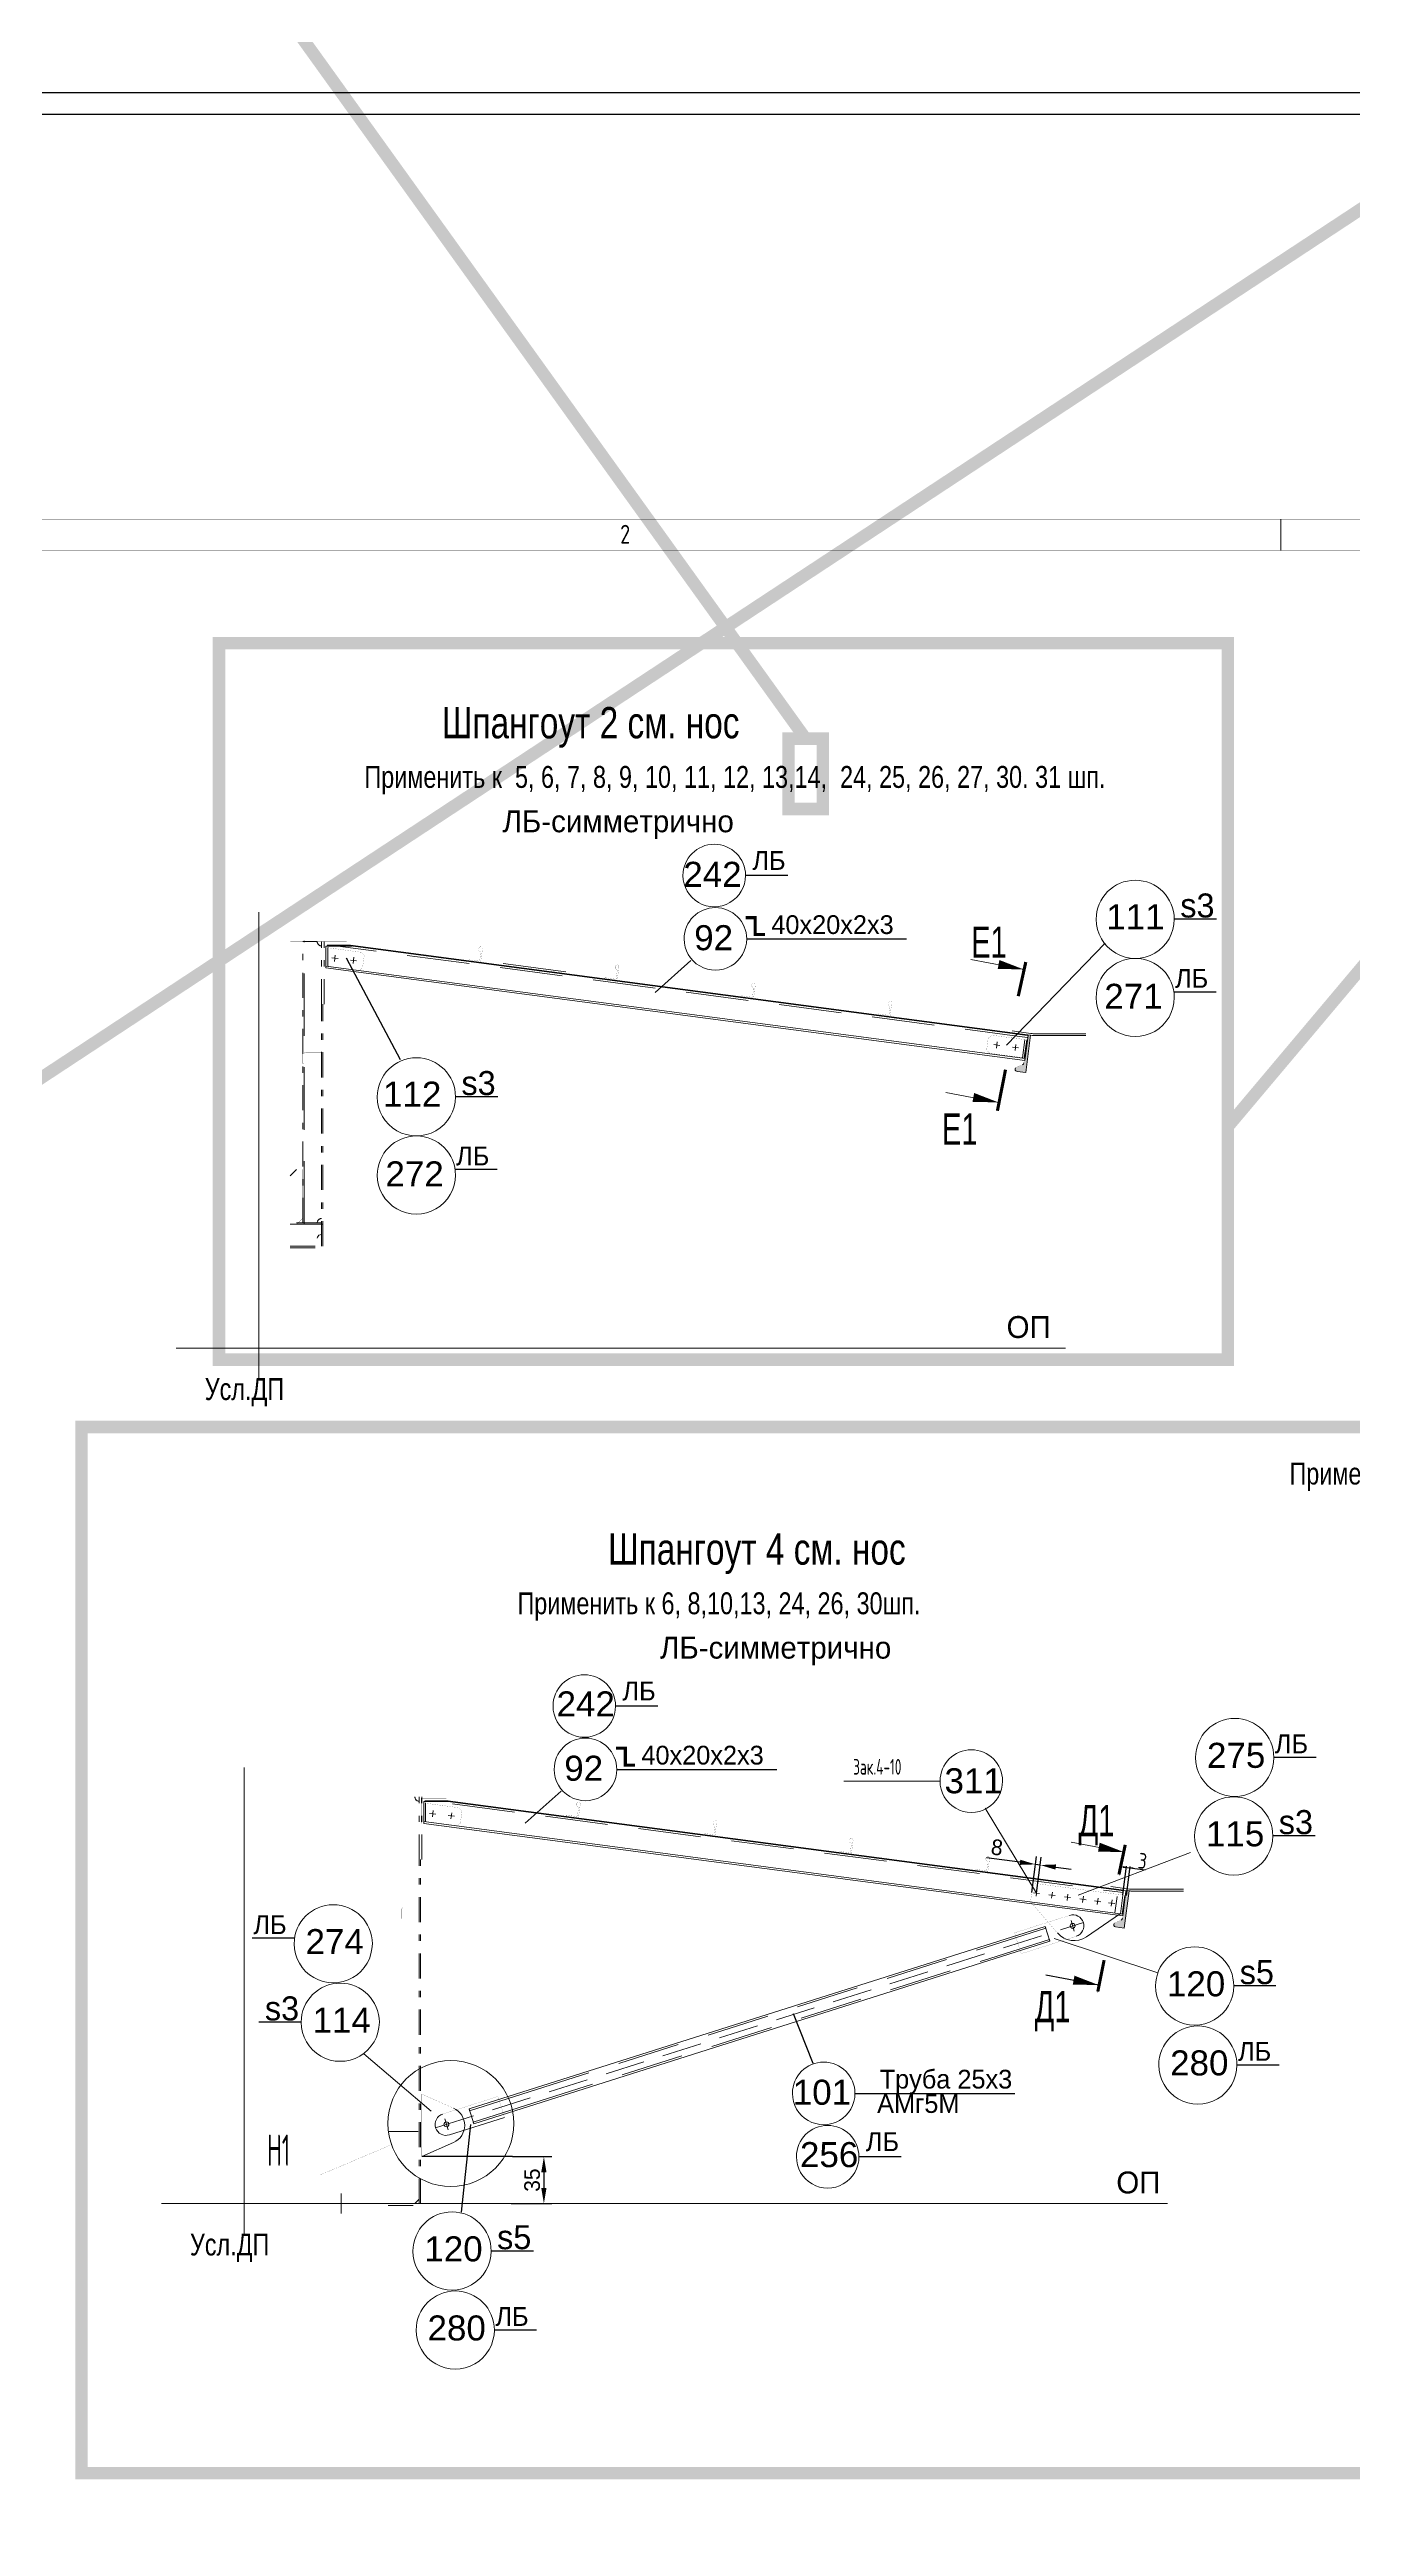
# Model space of a CAD drawing. Header units: millimetres. Extents: x 42007 to 66896, y -556 to 10827.
# Drawn here: x 60386 to 62469, y 3004 to 6963 of the extents above; entities that cross this region are included whole.
import ezdxf
from ezdxf.enums import TextEntityAlignment as Align

# ---------------------------------------------------------------- set-up
doc = ezdxf.new("R2010")
doc.units = ezdxf.units.MM
for name, pattern in [('K5LT32769', [0]), ('K5LT32775', [0]), ('K5LT32781', [90, 40, -20, 10, -20]), ('K5LT32782', [150, 100, -50]), ('K5LT32783', [75, 50, -25]), ('K5LT32784', [95.25, 63.5, -31.75]), ('K5LT32786', [25.318241, 20.818241, -1.5, 1.5, -1.5]), ('K5LT32790', [520, 450, -30, 10, -30]), ('K5LT32791', [0]), ('K5LT_BASIC', [0]), ('K5LT_THIN', [0])]:
    doc.linetypes.add(name, pattern=pattern)
doc.layers.get('Defpoints').update_dxf_attribs({"color": 250})
doc.layers.add('pen_7', color=1, linetype='Continuous')
doc.styles.add('KDIMTEXTSTYLE', font='GOST_AU.SHX', dxfattribs={"width": 0.96, "oblique": 15, "height": 5})
doc.styles.add('KTEXTSTYLE', font='GOST_AU.SHX', dxfattribs={"width": 0.96, "height": 5})
doc.styles.add('style5', font='arial.ttf', dxfattribs={"height": 3})
doc.dimstyles.new('ISO-10', dxfattribs={"dimscale": 10, "dimtxt": 2.5, "dimasz": 2.5, "dimexe": 1.25, "dimexo": 0, "dimtad": 1, "dimdec": 0, "dimtxsty": 'Standard', "dimcen": 2.5, "dimclrd": 7, "dimclre": 7, "dimclrt": 6, "dimadec": 0, "dimazin": 0, "dimtfac": 1, "dimtdec": 0, "dimtmove": 0, "dimatfit": 3, "dimfxl": 0, "dimarcsym": 0})
doc.dimstyles.new('KDIMSTYLE (1.00)', dxfattribs={"dimtxt": 5, "dimasz": 1, "dimexe": 2, "dimexo": 0, "dimgap": 1, "dimtad": 1, "dimtxsty": 'KDIMTEXTSTYLE', "dimsah": 1, "dimcen": 0, "dimdle": 1, "dimadec": 0, "dimazin": 0, "dimtfac": 0.667, "dimtmove": 0, "dimatfit": 3, "dimfxl": 0, "dimtvp": 1, "dimtolj": 1, "dimtzin": 0, "dimarcsym": 0})

# ---------------------------------------------------------------- blocks, each defined once
blk = doc.blocks.new('KDIMARROW_02')
blk.add_hatch(color=0).paths.add_polyline_path([(4.5, 0), (5, 0.7), (0, 0), (5, -0.7)])
at = {"color": 0, "linetype": 'K5LT_THIN', "lineweight": 18}
for p, q in [((0, 0), (-1, 0)), ((5, 0.7), (0, 0)), ((0, 0), (5, -0.7)), ((0, 0), (7, 0)), ((4.5, 0), (5, 0.7)), ((5, -0.7), (4.5, 0))]:
    blk.add_line(p, q, dxfattribs=at)
blk = doc.blocks.new('*D444')
at = {"color": 0, "lineweight": -2, "transparency": 16777216}
for p, q in [((62102.5, 4013.6), (62108.4, 4059.6)), ((62108.1, 4012.9), (62114, 4058.9)), ((62109.1, 4057.5), (62112.7, 4057)), ((62113.7, 4056.9), (62138.3, 4053.7))]:
    blk.add_line(p, q, dxfattribs=at)
at = {"layer": 'Defpoints', "color": 0, "transparency": 16777216}
for p in [(62113.7, 4056.9), (62102.5, 4013.6), (62108.1, 4012.9)]:
    blk.add_point(p, dxfattribs=at)
at = {"color": 0, "lineweight": -2, "transparency": 16777216}
for p, rotation in [((62108.1, 4057.6), 172.6922035990746), ((62113.7, 4056.9), 352.6922035990746)]:
    blk.add_blockref('KDIMARROW_02', p, dxfattribs=dict(at, rotation=rotation))
at = {"color": 7, "transparency": 16777216, "insert": (62133.9, 4067.9), "char_height": 5, "attachment_point": 5, "rotation": 352.6922, "style": 'KDIMTEXTSTYLE'}
blk.add_mtext('\\A1;\\H25.0;\\W0.965;\\Q0;\\Q0;3\\H25.0;\\W0.965;\\Q0;', dxfattribs=at)
blk = doc.blocks.new('*D425')
at = {"color": 7, "lineweight": -2, "transparency": 16777216}
for p, q in [((61126.6, 3595.2), (61189.2, 3595.2)), ((61176.7, 3570.2), (61176.7, 3545.2)), ((61124.6, 3520.2), (61189.2, 3520.2))]:
    blk.add_line(p, q, dxfattribs=at)
at = {"color": 7, "transparency": 16777216}
for points in [[(61172.5, 3570.2), (61180.9, 3570.2), (61176.7, 3595.2)], [(61172.5, 3545.2), (61180.9, 3545.2), (61176.7, 3520.2)]]:
    blk.add_solid(points, dxfattribs=at)
at = {"layer": 'Defpoints', "color": 0, "transparency": 16777216}
for p in [(61126.6, 3595.2), (61124.6, 3520.2), (61176.7, 3520.2)]:
    blk.add_point(p, dxfattribs=at)
at = {"color": 6, "transparency": 16777216, "insert": (61158, 3557.7), "char_height": 25, "attachment_point": 5, "rotation": 90}
blk.add_mtext('35', dxfattribs=at)
blk = doc.blocks.new('*D453')
at = {"color": 7, "lineweight": -2, "transparency": 16777216}
for p, q in [((61937.9, 4065.7), (61884.2, 4072.8)), ((61956.7, 4017.4), (61964.3, 4074.8)), ((61970.3, 4061.4), (61962.7, 4062.4)), ((61964.3, 4016.4), (61971.9, 4073.8)), ((61995.1, 4058.1), (62019.9, 4054.9))]:
    blk.add_line(p, q, dxfattribs=at)
at = {"color": 7, "transparency": 16777216}
for points in [[(61938.4, 4069.8), (61937.3, 4061.6), (61962.7, 4062.4)], [(61995.6, 4062.3), (61994.5, 4054), (61970.3, 4061.4)]]:
    blk.add_solid(points, dxfattribs=at)
at = {"layer": 'Defpoints', "color": 0, "transparency": 16777216}
for p in [(61962.7, 4062.4), (61956.7, 4017.4), (61964.3, 4016.4)]:
    blk.add_point(p, dxfattribs=at)
at = {"color": 6, "transparency": 16777216, "insert": (61901.1, 4089.5), "char_height": 25, "attachment_point": 5, "rotation": 352.4645}
blk.add_mtext('8', dxfattribs=at)

msp = doc.modelspace()

# ---------------------------------------------------------------- hatches: boundary and pattern name
for points in [[(61904.984, 5508.005), (61902.32, 5493.805), (61943.622, 5493.026)], [(61954.904, 5387.67), (61949.942, 5388.326), (61944.009, 5343.475), (61943.314, 5341.802), (61941.874, 5340.7), (61932.26, 5336.731), (61930.821, 5335.629), (61930.126, 5333.955), (61930.362, 5332.159), (61931.465, 5330.721), (61933.141, 5330.026), (61947.036, 5328.188)], [(61864.644, 5295.457), (61861.98, 5281.257), (61903.282, 5280.478)], [(62065.336, 4097.028), (62062.672, 4082.827), (62103.974, 4082.048)], [(62112.572, 4020.143), (62107.616, 4020.798), (62101.683, 3975.947), (62100.988, 3974.274), (62099.55, 3973.172), (62089.946, 3969.201), (62088.508, 3968.099), (62087.814, 3966.426), (62088.049, 3964.629), (62089.152, 3963.191), (62090.825, 3962.497), (62104.704, 3960.661)], [(62024.996, 3884.479), (62022.333, 3870.279), (62063.635, 3869.5)]]:
    msp.add_hatch(color=7).paths.add_polyline_path(points)

# ---------------------------------------------------------------- linework, layer by layer
at = {"color": 7, "linetype": 'K5LT32769', "lineweight": 18}
for p, q in [((62355.031, 6212.675), (62355.031, 6162.675)), ((60721.225, 4838.193), (60721.225, 5584.532)), ((60828.252, 5530.15), (60828.252, 5495.349)), ((60870.389, 5530.124), (60828.252, 5530.15)), ((60830.225, 5531.537), (60867.078, 5531.537)), ((60830.225, 5530.537), (60867.078, 5530.537)), ((60837.611, 5511.362), (60847.549, 5510.251)), ((60843.136, 5515.776), (60842.025, 5505.838)), ((60867.425, 5508.024), (60877.363, 5506.913)), ((60867.459, 5530.512), (61949.891, 5387.325)), ((60867.59, 5531.503), (61950.022, 5388.316)), ((60872.949, 5512.438), (60871.838, 5502.499)), ((61411.865, 5507.23), (61354.515, 5455.996)), ((61944.079, 5492.849), (61859.458, 5508.722)), ((61946.247, 5350.484), (60828.225, 5498.379)), ((61945.854, 5347.51), (60828.252, 5495.349)), ((61111.225, 5499.274), (61211.225, 5486.046)), ((61111.619, 5502.248), (61211.619, 5489.02)), ((61925.127, 5391.609), (61954.905, 5387.67)), ((61925.521, 5394.583), (61955.299, 5390.644)), ((61951.099, 5387.165), (61945.854, 5347.51)), ((61947.036, 5328.188), (61954.904, 5387.67)), ((61959.729, 5390.137), (62043.225, 5390.137)), ((61959.729, 5387.137), (62043.225, 5387.137)), ((61896.028, 5372.849), (61905.935, 5371.49)), ((61901.661, 5377.123), (61900.301, 5367.216)), ((61925.748, 5368.763), (61935.655, 5367.403)), ((61931.381, 5373.037), (61930.022, 5363.13)), ((61930.821, 5335.629), (61930.126, 5333.955)), ((61930.126, 5333.955), (61930.362, 5332.159)), ((61930.362, 5332.159), (61931.465, 5330.721)), ((61931.465, 5330.721), (61933.141, 5330.026)), ((61933.141, 5330.026), (61947.036, 5328.188)), ((61943.314, 5341.802), (61941.874, 5340.7)), ((61944.009, 5343.475), (61943.314, 5341.802)), ((61903.74, 5280.301), (61819.118, 5296.174)), ((60588.924, 4887.637), (62010.834, 4887.637)), ((60697.572, 3470.748), (60697.572, 4217.087)), ((61026.737, 4162.679), (60984.6, 4162.705)), ((60984.6, 4162.705), (60984.6, 4127.904)), ((60986.572, 4164.092), (61023.425, 4164.092)), ((60986.572, 4163.092), (61023.425, 4163.092)), ((61023.441, 4163.115), (61031.111, 4162.1)), ((61023.572, 4164.106), (61031.242, 4163.092)), ((61031.111, 4162.1), (62103.941, 4020.183)), ((61031.242, 4163.092), (62104.072, 4021.175)), ((61204.133, 4179.64), (61146.783, 4128.405)), ((61810.107, 4195.501), (61656.025, 4195.501)), ((62102.525, 3983.048), (60984.6, 4130.931)), ((62102.131, 3980.074), (60984.6, 4127.904)), ((60993.959, 4143.917), (61003.897, 4142.806)), ((60999.483, 4148.331), (60998.372, 4138.393)), ((61023.772, 4140.579), (61033.71, 4139.468)), ((61029.297, 4144.993), (61028.186, 4135.055)), ((61882.115, 4152.095), (61964.346, 4016.428)), ((62104.431, 4081.871), (62019.81, 4097.744)), ((62210.489, 4081.414), (62030.753, 4013.351)), ((61959.389, 4017.083), (61969.303, 4015.772)), ((61965.001, 4021.384), (61963.69, 4011.471)), ((61984.173, 4013.805), (61994.087, 4012.493)), ((61989.786, 4018.106), (61988.474, 4008.192)), ((62008.957, 4010.526), (62018.871, 4009.215)), ((62014.57, 4014.827), (62013.258, 4004.914)), ((62033.741, 4007.248), (62043.655, 4005.936)), ((62039.354, 4011.549), (62038.042, 4001.635)), ((62057.131, 4003.969), (62067.045, 4002.658)), ((62062.744, 4008.27), (62061.432, 3998.357)), ((62079.436, 4001.203), (62089.35, 3999.892)), ((62082.572, 4024.019), (62112.572, 4020.05)), ((62082.966, 4026.993), (62112.966, 4023.024)), ((62085.049, 4005.504), (62083.737, 3995.591)), ((62107.377, 4019.729), (62102.131, 3980.074)), ((62104.704, 3960.661), (62112.572, 4020.143)), ((62116.077, 4022.692), (62199.572, 4022.692)), ((62116.077, 4019.692), (62199.572, 4019.692)), ((61057.08, 3671.453), (61978.282, 3963.273)), ((61883.857, 3930.214), (61979.188, 3960.414)), ((61978.282, 3963.273), (61985.833, 3939.441)), ((61978.282, 3963.273), (61979.188, 3960.414)), ((61978.282, 3963.273), (61985.833, 3939.441)), ((62024.719, 3955.496), (62019.461, 3972.711)), ((62098.5, 3983.89), (62044.041, 3946.635)), ((62088.508, 3968.099), (62087.814, 3966.426)), ((62087.814, 3966.426), (62088.049, 3964.629)), ((62088.049, 3964.629), (62089.152, 3963.191)), ((62089.152, 3963.191), (62090.825, 3962.497)), ((62090.825, 3962.497), (62104.704, 3960.661)), ((62100.988, 3974.274), (62099.55, 3973.172)), ((62101.683, 3975.947), (62100.988, 3974.274)), ((61985.833, 3939.441), (61064.629, 3647.62)), ((61985.833, 3939.441), (61064.629, 3647.62)), ((61064.63, 3647.62), (61985.831, 3939.441)), ((61889.594, 3912.101), (61984.925, 3942.301)), ((61985.831, 3939.441), (61984.925, 3942.301)), ((61992.406, 3944.173), (62158.12, 3889.279)), ((60889.023, 3759.598), (60996.412, 3667.929)), ((61057.986, 3668.593), (61153.317, 3698.792)), ((61023.615, 3638.297), (61018.357, 3655.511)), ((61025.621, 3630.022), (61113.803, 3657.951)), ((61057.08, 3671.453), (61064.629, 3647.62)), ((61057.08, 3671.453), (61057.986, 3668.593)), ((61057.08, 3671.453), (61064.629, 3647.62)), ((61063.724, 3650.48), (61159.054, 3680.679)), ((61064.63, 3647.62), (61063.724, 3650.48)), ((60981.572, 3595.192), (61032.318, 3617.785)), ((60852.572, 3504.192), (60852.572, 3536.192)), ((60565.271, 3520.192), (62173.793, 3520.192))]:
    msp.add_line(p, q, dxfattribs=at)
at = {"color": 0}
for p, q in [((61566.55, 5643.085), (61499.06, 5643.085)), ((62252.141, 5573.09), (62184.651, 5573.09)), ((60947.465, 5348.493), (60861.125, 5510.844)), ((61500.941, 5541.8), (61756.636, 5541.922)), ((62074.219, 5535.216), (61916.432, 5372.03)), ((62251.523, 5456.853), (62184.034, 5456.853)), ((61102.836, 5289.279), (61035.347, 5289.279)), ((61102.219, 5173.043), (61034.729, 5173.043)), ((61358.818, 4315.495), (61291.328, 4315.495)), ((61293.209, 4214.209), (61548.904, 4214.331)), ((62411.206, 4233.299), (62343.716, 4233.299)), ((62409.592, 4107.886), (62342.103, 4107.886)), ((60778.055, 3944.255), (60710.565, 3944.255)), ((62347.175, 3868.065), (62279.685, 3868.065)), ((60788.624, 3810.078), (60721.134, 3810.078)), ((61607.227, 3744.222), (61575.571, 3823.312)), ((62352.288, 3741.634), (62284.799, 3741.634)), ((61674.11, 3696.283), (61929.805, 3696.405)), ((61044.99, 3506.329), (61059.74, 3646.358)), ((61126.57, 3595.192), (60981.572, 3595.192)), ((61747.935, 3595.021), (61680.445, 3595.021)), ((61159.878, 3444.394), (61092.388, 3444.394)), ((61164.991, 3317.962), (61097.502, 3317.962))]:
    msp.add_line(p, q, dxfattribs=at)
at = {"color": 7, "linetype": 'K5LT32781', "lineweight": 18}
for p, q in [((60814.225, 5537.637), (60791.225, 5537.637)), ((60791.225, 5087.796), (60791.225, 5537.637)), ((60821.225, 5437.637), (60821.225, 5537.637)), ((60825.225, 5437.637), (60825.225, 5537.637)), ((60821.225, 5050.465), (60821.225, 5437.637)), ((60823.225, 5050.465), (60823.225, 5437.637)), ((60781.225, 5173.295), (60771.225, 5162.791)), ((60821.225, 5087.795), (60771.225, 5087.795)), ((60814.225, 5087.796), (60791.225, 5087.796)), ((60815.562, 5066.825), (60817.111, 5068.08)), ((60817.111, 5068.08), (60819.062, 5068.885)), ((60819.062, 5068.885), (60821.225, 5069.163)), ((60821.225, 5069.163), (60821.225, 5087.795)), ((60771.225, 5050.465), (60821.225, 5050.465)), ((60771.225, 5047.997), (60821.225, 5047.997)), ((60814.225, 5063.492), (60814.568, 5065.244)), ((60814.568, 5065.244), (60815.562, 5066.825)), ((60977.572, 4070.192), (60977.572, 4170.192)), ((60981.572, 4070.192), (60981.572, 4170.192)), ((60977.572, 3520.192), (60977.572, 4070.192)), ((60979.572, 3520.192), (60979.572, 4070.192)), ((60970.572, 3520.192), (60977.572, 3527.192)), ((60927.572, 3520.192), (60977.572, 3520.192)), ((60927.572, 3517.192), (60977.572, 3517.192))]:
    msp.add_line(p, q, dxfattribs=at)
at = {"color": 7, "linetype": 'K5LT32782', "lineweight": 18}
for p, q in [((60793.225, 5086.629), (60793.225, 5538.803)), ((60828.225, 5498.647), (60828.225, 5528.067)), ((60831.225, 5498.647), (60831.225, 5528.067)), ((61949.417, 5384.361), (60847.409, 5530.138)), ((61941.792, 5351.898), (61945.653, 5380.59)), ((61944.765, 5351.498), (61948.626, 5380.19)), ((60822.255, 5085.795), (60771.225, 5085.795)), ((60984.572, 4131.202), (60984.572, 4160.622)), ((60987.572, 4131.202), (60987.572, 4160.622)), ((61030.717, 4159.126), (62103.548, 4017.209)), ((62098.433, 3983.232), (62102.459, 4013.151)), ((62101.406, 3982.832), (62105.432, 4012.751)), ((61153.317, 3698.792), (61883.857, 3930.214)), ((61159.054, 3680.679), (61889.594, 3912.101))]:
    msp.add_line(p, q, dxfattribs=at)
at = {"color": 7, "linetype": 'K5LT32790', "lineweight": 18}
msp.add_line((62093.092, 4011.167), (62089.58, 3985.091), dxfattribs=at)
at = {"color": 7, "linetype": 'K5LT32784', "lineweight": 18}
msp.add_line((61003.658, 3641.413), (62039.236, 3969.536), dxfattribs=at)
at = {"color": 7}
msp.add_line((62064.092, 3869.323), (61979.47, 3885.196), dxfattribs=at)
at = {"color": 7, "linetype": 'K5LT32791', "lineweight": 18}
msp.add_line((60975.572, 3635.192), (60927.572, 3635.192), dxfattribs=at)
at = {"color": 1, "const_width": 20}
for points in [[(59298.165, 4612.126), (64774.641, 8216.816), (62270.112, 5241.637)], [(61595.147, 5861.817), (59898.168, 8222.961)]]:
    msp.add_lwpolyline(points, dxfattribs=at)
at = {"color": 2}
for points in [[(42007.102, -556.488), (66124.1, -556.488), (66124.1, 6894.349), (42007.102, 6894.349)], [(42239.188, -439.554), (65841.366, -439.554), (65841.366, 6859.821), (42239.188, 6859.821)]]:
    msp.add_lwpolyline(points, close=True, dxfattribs=at)
at = {"color": 7, "linetype": 'K5LT32769', "const_width": 0.18}
msp.add_lwpolyline([(56055.031, 272.675), (64465.031, 272.675), (64465.031, 6212.675), (56055.031, 6212.675)], close=True, dxfattribs=at)
at = {"color": 1, "linetype": 'K5LT32775', "true_color": 0xff0000, "const_width": 0.18}
msp.add_lwpolyline([(56255.031, 6162.675), (64415.031, 6162.675), (64415.031, 322.675), (56255.031, 322.675)], close=True, dxfattribs=at)
at = {"color": 1, "const_width": 20}
for points in [[(60657.273, 6014.409), (62270.112, 6014.409), (62270.112, 4869.316), (60657.273, 4869.316)], [(61567.69, 5861.817), (61622.604, 5861.817), (61622.604, 5749.375), (61567.69, 5749.375)], [(60437.38, 4761.679), (62634.9, 4761.679), (62634.9, 3089.269), (60437.38, 3089.269)]]:
    msp.add_lwpolyline(points, close=True, dxfattribs=at)
at = {"color": 0, "const_width": 5}
for points in [[(61499.575, 5575.691), (61514.6, 5575.691), (61514.6, 5548.663), (61530.376, 5548.663)], [(61947.167, 5504.818), (61935.129, 5450.222)], [(61901.795, 5267.002), (61914.759, 5332.703)], [(61291.843, 4248.101), (61306.868, 4248.101), (61306.868, 4221.073), (61322.644, 4221.073)], [(62106.174, 4093.66), (62096.134, 4046.229)], [(62072.403, 3909.406), (62062.362, 3859.238)]]:
    msp.add_lwpolyline(points, dxfattribs=at)
at = {"color": 7, "linetype": 'K5LT32769', "const_width": 0.18}
for points in [[(60771.225, 5537.637), (60848.325, 5537.637), (60861.225, 5537.637)], [(60864.225, 5535.637), (60864.225, 5531.637), (60828.225, 5531.637), (60828.225, 5495.637), (60824.225, 5495.637), (60824.225, 5535.637), (60864.225, 5535.637)], [(61075.703, 5504.578), (61078.51, 5525.794), (61078.308, 5527.333), (61077.363, 5528.566), (61075.929, 5529.161), (61074.389, 5528.959), (61073.157, 5528.015), (61072.562, 5526.58), (61072.411, 5525.444), (61072.47, 5524.345), (61072.921, 5523.341), (61073.703, 5522.567), (61074.336, 5522.138), (61075.119, 5521.365), (61075.57, 5520.36), (61075.628, 5519.261), (61073.983, 5506.823), (61073.309, 5506.307), (61056.654, 5508.51), (61055.981, 5507.994), (61055.797, 5506.606), (61075.03, 5504.062), (61075.703, 5504.578)], [(60831.225, 5498.333), (60881.234, 5491.598), (60886.855, 5495.886)], [(61293.903, 5475.714), (61296.71, 5496.929), (61296.508, 5498.469), (61295.563, 5499.702), (61294.129, 5500.297), (61292.589, 5500.095), (61291.357, 5499.151), (61290.762, 5497.716), (61290.611, 5496.58), (61290.67, 5495.481), (61291.12, 5494.477), (61291.903, 5493.703), (61292.536, 5493.274), (61293.319, 5492.5), (61293.77, 5491.496), (61293.828, 5490.397), (61292.183, 5477.959), (61291.509, 5477.443), (61274.854, 5479.646), (61274.181, 5479.13), (61273.997, 5477.742), (61293.23, 5475.198), (61293.903, 5475.714)], [(61512.001, 5446.864), (61514.807, 5468.079), (61514.606, 5469.619), (61513.661, 5470.851), (61512.227, 5471.446), (61510.687, 5471.245), (61509.454, 5470.3), (61508.859, 5468.866), (61508.709, 5467.73), (61508.767, 5466.63), (61509.218, 5465.626), (61510.001, 5464.852), (61510.634, 5464.424), (61511.416, 5463.65), (61511.867, 5462.646), (61511.926, 5461.546), (61510.281, 5449.109), (61509.607, 5448.593), (61492.952, 5450.796), (61492.279, 5450.28), (61492.095, 5448.892), (61511.327, 5446.348), (61512.001, 5446.864)], [(61730.104, 5418.012), (61732.91, 5439.228), (61732.708, 5440.767), (61731.764, 5442), (61730.33, 5442.595), (61728.79, 5442.393), (61727.557, 5441.449), (61726.962, 5440.014), (61726.812, 5438.878), (61726.87, 5437.779), (61727.321, 5436.775), (61728.104, 5436.001), (61728.737, 5435.573), (61729.52, 5434.799), (61729.97, 5433.794), (61730.029, 5432.695), (61728.383, 5420.257), (61727.71, 5419.741), (61711.055, 5421.945), (61710.382, 5421.428), (61710.198, 5420.04), (61729.43, 5417.496), (61730.104, 5418.012)], [(61954.904, 5387.67), (61949.942, 5388.326), (61944.009, 5343.475), (61943.314, 5341.802), (61941.874, 5340.7), (61932.26, 5336.731), (61930.821, 5335.629), (61930.126, 5333.955), (61930.362, 5332.159), (61931.465, 5330.721), (61933.141, 5330.026), (61947.036, 5328.188), (61954.904, 5387.67)], [(61954.904, 5387.67), (61949.942, 5388.326), (61944.009, 5343.475)], [(61941.874, 5340.7), (61932.26, 5336.731), (61930.821, 5335.629)], [(60771.225, 5050.466), (60808.725, 5050.466), (60821.225, 5050.466)], [(60927.572, 4170.192), (61004.672, 4170.192), (61017.572, 4170.192)], [(61020.572, 4168.192), (61020.572, 4164.192), (60984.572, 4164.192), (60984.572, 4128.192), (60980.572, 4128.192), (60980.572, 4168.192), (61020.572, 4168.192)], [(61232.051, 4137.133), (61234.857, 4158.349), (61234.655, 4159.888), (61233.711, 4161.121), (61232.276, 4161.716), (61230.737, 4161.514), (61229.504, 4160.57), (61228.909, 4159.135), (61228.759, 4157.999), (61228.817, 4156.9), (61229.268, 4155.896), (61230.051, 4155.122), (61230.683, 4154.694), (61231.466, 4153.92), (61231.917, 4152.915), (61231.976, 4151.816), (61230.33, 4139.378), (61229.657, 4138.862), (61213.002, 4141.065), (61212.328, 4140.549), (61212.145, 4139.161), (61231.377, 4136.617), (61232.051, 4137.133)], [(61450.251, 4108.269), (61453.057, 4129.484), (61452.855, 4131.024), (61451.911, 4132.257), (61450.476, 4132.852), (61448.937, 4132.65), (61447.704, 4131.706), (61447.109, 4130.271), (61446.959, 4129.135), (61447.017, 4128.036), (61447.468, 4127.032), (61448.251, 4126.258), (61448.883, 4125.829), (61449.666, 4125.055), (61450.117, 4124.051), (61450.175, 4122.952), (61448.53, 4110.514), (61447.857, 4109.998), (61431.202, 4112.201), (61430.528, 4111.685), (61430.345, 4110.297), (61449.577, 4107.753), (61450.251, 4108.269)], [(61668.348, 4079.419), (61671.155, 4100.634), (61670.953, 4102.174), (61670.008, 4103.406), (61668.574, 4104.001), (61667.034, 4103.8), (61665.802, 4102.855), (61665.207, 4101.421), (61665.056, 4100.285), (61665.115, 4099.185), (61665.565, 4098.181), (61666.348, 4097.407), (61666.981, 4096.979), (61667.764, 4096.205), (61668.215, 4095.201), (61668.273, 4094.101), (61666.628, 4081.664), (61665.954, 4081.148), (61649.299, 4083.351), (61648.626, 4082.835), (61648.442, 4081.447), (61667.675, 4078.903), (61668.348, 4079.419)], [(61886.451, 4050.567), (61889.258, 4071.783), (61889.056, 4073.322), (61888.111, 4074.555), (61886.677, 4075.15), (61885.137, 4074.948), (61883.905, 4074.004), (61883.31, 4072.569), (61883.159, 4071.434), (61883.217, 4070.334), (61883.668, 4069.33), (61884.451, 4068.556), (61885.084, 4068.128), (61885.867, 4067.354), (61886.318, 4066.349), (61886.376, 4065.25), (61884.731, 4052.812), (61884.057, 4052.296), (61867.402, 4054.5), (61866.729, 4053.983), (61866.545, 4052.595), (61885.778, 4050.051), (61886.451, 4050.567)], [(61958.712, 4032.334), (61954.748, 4002.867), (61997.705, 3952.746)], [(62112.572, 4020.143), (62107.616, 4020.798), (62101.683, 3975.947)], [(62017.291, 3980.871), (61929.103, 3952.94), (61939.673, 3919.569), (62027.859, 3947.511)], [(62099.55, 3973.172), (62089.946, 3969.201), (62088.508, 3968.099)], [(61032.318, 3672.598), (60981.572, 3695.192), (60981.572, 3595.192)], [(61113.803, 3657.951), (61103.232, 3691.322), (61015.053, 3663.383)], [(60933.093, 3614.36), (60818.738, 3565.878), (60729.963, 3565.878)], [(61017.573, 3520.192), (61005.903, 3520.192), (60927.572, 3520.192)]]:
    msp.add_lwpolyline(points, dxfattribs=at)
at = {"color": 7, "linetype": 'K5LT32783', "const_width": 0.18}
for points in [[(60828.225, 5528.067), (60885.096, 5520.342), (60889.385, 5514.72), (60886.853, 5495.891), (60881.231, 5491.602), (60828.257, 5498.73), (60828.225, 5528.067)], [(61945.661, 5380.823), (61892.809, 5387.815), (61887.197, 5383.514), (61884.705, 5364.678), (61889.007, 5359.065), (61941.865, 5352.073), (61945.661, 5380.823)], [(60984.572, 4160.622), (61041.444, 4152.897), (61045.733, 4147.275), (61043.2, 4128.446), (61037.578, 4124.157), (60984.604, 4131.285), (60984.572, 4160.622)]]:
    msp.add_lwpolyline(points, dxfattribs=at)
at = {"color": 5, "linetype": 'K5LT_BASIC', "true_color": 0x0000ff, "const_width": 0.6}
for points in [[(61945.827, 5504.779), (61936.52, 5455.163)], [(61901.535, 5268.548), (61910.842, 5318.164)], [(62106.179, 4093.801), (62096.872, 4044.185)], [(62061.887, 3857.57), (62071.194, 3907.186)]]:
    msp.add_lwpolyline(points, dxfattribs=at)
at = {"color": 7, "linetype": 'K5LT32786', "const_width": 0.18}
for points in [[(60821.225, 5362.637), (60821.225, 5361.637), (60820.932, 5360.93), (60820.225, 5360.637), (60795.225, 5360.637), (60794.225, 5360.369), (60793.493, 5359.637), (60793.225, 5358.637), (60793.225, 5343.637), (60792.932, 5342.93), (60792.225, 5342.637), (60791.225, 5342.637), (60791.225, 5362.637), (60821.225, 5362.637)], [(60821.225, 5362.637), (60821.225, 5361.637), (60820.932, 5360.93), (60820.225, 5360.637), (60795.225, 5360.637), (60794.225, 5360.369), (60793.493, 5359.637), (60793.225, 5358.637), (60793.225, 5343.637), (60792.932, 5342.93), (60792.225, 5342.637), (60791.225, 5342.637), (60791.225, 5362.637), (60821.225, 5362.637)], [(60977.572, 3995.192), (60977.572, 3994.192), (60977.28, 3993.485), (60976.572, 3993.192), (60951.572, 3993.192), (60950.572, 3992.924), (60949.84, 3992.192), (60949.572, 3991.192), (60949.572, 3976.192), (60949.28, 3975.485), (60948.572, 3975.192), (60947.572, 3975.192), (60947.572, 3995.192), (60977.572, 3995.192)]]:
    msp.add_lwpolyline(points, dxfattribs=at)
at = {"color": 7, "linetype": 'K5LT32781', "const_width": 0.18}
for points in [[(60771.225, 5085.326), (60781.225, 5085.326), (60791.225, 5095.326), (60791.225, 5173.295), (60781.225, 5173.295)], [(60977.572, 3995.192), (60977.572, 3994.192), (60977.28, 3993.485), (60976.572, 3993.192), (60951.572, 3993.192), (60950.572, 3992.924), (60949.84, 3992.192), (60949.572, 3991.192), (60949.572, 3976.192), (60949.28, 3975.485), (60948.572, 3975.192), (60947.572, 3975.192), (60947.572, 3995.192), (60977.572, 3995.192)]]:
    msp.add_lwpolyline(points, dxfattribs=at)
at = {"color": 7, "linetype": 'K5LT32790', "const_width": 0.18}
msp.add_lwpolyline([(61958.712, 4032.334), (62102.463, 4013.318), (62098.5, 3983.89)], dxfattribs=at)
at = {"color": 7, "linetype": 'K5LT32769', "lineweight": 18}
for centre, radius in [((62022.09, 3964.103), 4), ((61027.987, 3648.159), 100.735), ((61020.986, 3646.904), 4)]:
    msp.add_circle(centre, radius, dxfattribs=at)
for centre, radius, start, end in [((61449.06, 5643.085), 50, 0, 179.999977), ((61449.06, 5643.085), 50, 179.999977, 0), ((62122.151, 5573.09), 62.5, 0, 179.999977), ((61450.941, 5541.8), 50, 0, 179.999977), ((62122.151, 5573.09), 62.5, 179.999977, 0), ((60867.078, 5527.637), 3.9, 86.233071, 90), ((60867.078, 5527.637), 2.9, 86.232559, 90), ((60867.078, 5527.637), 2.9, 82.463368, 86.232609), ((60867.078, 5527.637), 3.9, 82.464137, 86.233042), ((61450.941, 5541.8), 50, 179.999977, 0), ((62122.151, 5448.09), 62.5, 0, 179.999977), ((62122.151, 5448.09), 62.5, 179.999977, 0), ((61959.924, 5410.99), 23.854, 257.854594, 269.532021), ((61962.312, 5430.493), 40.461, 260.017881, 265.500463), ((61959.729, 5399.137), 9, 266.23291, 270), ((60972.847, 5289.279), 62.5, 0, 179.999977), ((60972.847, 5289.279), 62.5, 179.999977, 0), ((60972.847, 5164.279), 62.5, 0, 179.999977), ((60972.847, 5164.279), 62.5, 179.999977, 0), ((61241.328, 4315.495), 50, 0, 179.999977), ((61241.328, 4315.495), 50, 179.999977, 0), ((62281.216, 4233.299), 62.5, 0, 179.999977), ((61243.209, 4214.209), 50, 0, 179.999977), ((61860.107, 4195.501), 50, 0, 179.999977), ((61243.209, 4214.209), 50, 179.999977, 0), ((62281.216, 4233.299), 62.5, 179.999977, 0), ((61023.425, 4160.192), 3.9, 86.233071, 90), ((61023.425, 4160.192), 2.9, 86.232559, 90), ((61023.425, 4160.192), 2.9, 82.463368, 86.232609), ((61023.425, 4160.192), 3.9, 82.464137, 86.233042), ((61860.107, 4195.501), 50, 179.999977, 0), ((62279.603, 4107.886), 62.5, 0, 179.999977), ((62279.603, 4107.886), 62.5, 179.999977, 0), ((62116.416, 4035.81), 16.132, 256.217007, 265.991996), ((62117.558, 4049.681), 27.049, 260.224434, 265.604348), ((62116.077, 4031.692), 12, 266.233307, 270), ((62116.077, 4031.692), 9, 266.23291, 270), ((60839.937, 3935.491), 62.5, 0, 179.999977), ((62022.573, 3964.192), 17.498, 17.577445, 107.574038), ((62022.573, 3964.192), 17.498, 287.580704, 17.577435), ((60839.937, 3935.491), 62.5, 179.999977, 0), ((62024.279, 3975.523), 35, 220.598797, 304.375373), ((62217.185, 3868.065), 62.5, 0, 179.999977), ((60851.124, 3810.078), 62.5, 0, 179.999977), ((62217.185, 3868.065), 62.5, 179.999977, 0), ((60851.124, 3810.078), 62.5, 179.999977, 0), ((62222.299, 3741.634), 62.5, 0, 179.999977), ((61624.11, 3696.283), 50, 0, 179.999977), ((62222.299, 3741.634), 62.5, 179.999977, 0), ((61624.11, 3696.283), 50, 179.999977, 0), ((61020.338, 3646.702), 17.499, 107.580738, 197.57743), ((61020.115, 3645.191), 30, 359.999854, 65.999142), ((61020.115, 3645.191), 30, 294.000595, 359.99986), ((61630.445, 3595.021), 50, 0, 179.999977), ((61020.338, 3646.702), 17.499, 197.577439, 287.574215), ((61630.445, 3595.021), 50, 179.999977, 0), ((61029.888, 3444.394), 62.5, 0, 179.999977), ((61029.888, 3444.394), 62.5, 179.999977, 0), ((61035.002, 3317.962), 62.5, 0, 179.999977), ((61035.002, 3317.962), 62.5, 179.999977, 0)]:
    msp.add_arc(centre, radius, start, end, dxfattribs=at)
at = {"color": 7, "linetype": 'K5LT32781', "lineweight": 18}
for centre, start, end in [((60821.225, 5537.637), 180.000004, 270), ((60821.225, 5087.796), 90, 179.999996), ((60977.572, 4170.192), 180.000004, 270)]:
    msp.add_arc(centre, 7, start, end, dxfattribs=at)

# ---------------------------------------------------------------- texts
at = {"color": 7, "style": 'KTEXTSTYLE', "width": 0.765}
msp.add_text('Зак.4-10', height=25, dxfattribs=at).set_placement((61671.186, 4205.826))
at = {"color": 7, "attachment_point": 1}
for s, insert, char_height, style in [('\\H3.5;\\W0.965;\\Q15;\\Q0;\\H30.00;{\\c16711935;2}', (61298.748, 6203.702), 3, 'KTEXTSTYLE'), ('{\\H20.83x;\\W0.765;Шпангоут 2 см. нос  }', (61013.517, 5912.42), 2.4, 'style5'), ('{\\H14.58x;\\W0.765;Применить к  5, 6, 7, 8, 9, 10, 11, 12, 13,14,  24, 25, 26, 27, 30. 31 шп.}', (60889.764, 5818.189), 2.4, 'style5'), ('\\H3.5;\\W0.965;\\Q15;\\Q0;\\H35.00;ЛБ-симметрично', (61110.639, 5747.249), 2.4, 'style5'), ('\\H3.5;\\W0.965;\\Q15;\\Q0;\\H30.00;ЛБ', (61510.077, 5682.131), 3, 'style5'), ('{\\H12.8x;\\W0.965;s3}', (62194.206, 5614.376), 3, 'style5'), ('{\\H10x;\\W0.965;40х20х2х3}', (61540.369, 5579.605), 3, 'style5'), ('\\H3.5;\\W0.965;\\Q15;\\Q0;\\W0.665;\\H50.00;Е1', (61859.862, 5561.585), 2.4, 'style5'), ('\\H3.5;\\W0.965;\\Q15;\\Q0;\\H30.00;ЛБ', (62185.765, 5493.601), 3, 'style5'), ('{\\H12.8x;\\W0.965;s3}', (61044.902, 5330.565), 3, 'style5'), ('\\H3.5;\\W0.965;\\Q15;\\Q0;\\W0.665;\\H50.00;Е1', (61813.232, 5262.825), 2.4, 'style5'), ('\\H3.5;\\W0.965;\\Q15;\\Q0;\\H30.00;ЛБ', (61036.46, 5209.791), 3, 'style5'), ('\\H3.5;\\W0.965;\\Q15;\\Q0;\\H35.00;ОП', (61916.445, 4938.881), 2.4, 'style5'), ('\\H3.5;\\W0.965;\\Q15;\\Q0;\\W0.765;\\H35.00;Усл.ДП', (60634.516, 4839.655), 2.4, 'style5'), ('{\\H14.58x;\\W0.765;Применить к 7, 9,11,13, 24, 26, 30шп.}', (62368.746, 4704.614), 2.4, 'style5'), ('{\\H20.83x;\\W0.765;Шпангоут 4 см. нос}', (61279.252, 4591.491), 2.4, 'style5'), ('{\\H14.58x;\\W0.765;Применить к 6, 8,10,13, 24, 26, 30шп.}', (61134.422, 4497.26), 2.4, 'style5'), ('\\H3.5;\\W0.965;\\Q15;\\Q0;\\H35.00;ЛБ-симметрично', (61362.376, 4426.32), 2.4, 'style5'), ('\\H3.5;\\W0.965;\\Q15;\\Q0;\\H30.00;ЛБ', (61302.346, 4354.541), 3, 'style5'), ('{\\H10x;\\W0.965;40х20х2х3}', (61332.637, 4252.014), 3, 'style5'), ('\\H3.5;\\W0.965;\\Q15;\\Q0;\\H30.00;ЛБ', (62345.447, 4270.047), 3, 'style5'), ('\\H3.5;\\W0.965;\\Q15;\\Q0;\\W0.665;\\H50.00;Д1', (62031.607, 4157.458), 2.4, 'style5'), ('{\\H12.8x;\\W0.965;s3}', (62351.657, 4149.172), 3, 'style5'), ('\\H3.5;\\W0.965;\\Q15;\\Q0;\\H30.00;ЛБ', (60712.296, 3981.003), 3, 'style5'), ('{\\H12.8x;\\W0.965;s5}', (62289.24, 3909.351), 3, 'style5'), ('{\\H12.8x;\\W0.965;s3}', (60730.689, 3851.364), 3, 'style5'), ('\\H3.5;\\W0.965;\\Q15;\\Q0;\\W0.665;\\H50.00;Д1', (61961.372, 3860.161), 2.4, 'style5'), ('\\H3.5;\\W0.965;\\Q15;\\Q0;\\H30.00;ЛБ', (62286.53, 3778.382), 3, 'style5'), ('{\\H10x;\\W0.965;Труба 25х3}', (61713.538, 3734.088), 3, 'style5'), ('{\\H10x;\\W0.965;АМг5М}', (61709.506, 3695.14), 3, 'style5'), ('\\H3.5;\\W0.965;\\Q15;\\Q0;\\H30.00;ЛБ', (61691.463, 3634.067), 3, 'style5'), ('\\H3.5;\\W0.965;\\Q15;\\Q0;\\H35.00;ОП', (62091.883, 3571.436), 2.4, 'style5'), ('{\\H12.8x;\\W0.965;s5}', (61101.943, 3485.679), 3, 'style5'), ('\\H3.5;\\W0.965;\\Q15;\\Q0;\\W0.765;\\H35.00;Усл.ДП', (60610.863, 3472.21), 2.4, 'style5'), ('\\H3.5;\\W0.965;\\Q15;\\Q0;\\H30.00;ЛБ', (61099.233, 3354.71), 3, 'style5')]:
    msp.add_mtext(s, dxfattribs=dict(at, insert=insert, char_height=char_height, style=style))
at = {"color": 7, "insert": (60734.031, 3630.536), "char_height": 2.5, "attachment_point": 1, "rotation": 359.99983, "style": 'KTEXTSTYLE'}
msp.add_mtext('\\H3.5;\\W0.965;\\Q15;\\Q0;\\W0.665;\\H50.00;Н1', dxfattribs=at)
at = {"layer": 'pen_7', "color": 2, "linetype": 'Continuous', "style": 'style5'}
for s, p in [('242', (61446.221, 5644.993)), ('111', (62122.492, 5577.216)), ('92', (61448.102, 5543.707)), ('271', (62119.312, 5449.997)), ('112', (60966.177, 5293.638)), ('272', (60970.007, 5166.186)), ('242', (61243.611, 4318.918)), ('92', (61240.37, 4216.116)), ('275', (62283.499, 4236.722)), ('311', (61863.829, 4196.067)), ('115', (62281.885, 4111.309)), ('274', (60842.22, 3938.914)), ('120', (62219.468, 3871.488)), ('114', (60853.407, 3813.501)), ('280', (62224.582, 3745.056)), ('101', (61621.27, 3698.19)), ('256', (61632.728, 3598.444)), ('120', (61032.171, 3447.816)), ('280', (61037.285, 3321.385))]:
    msp.add_text(s, height=40, dxfattribs=at).set_placement(p, align=Align.MIDDLE_CENTER)

# ---------------------------------------------------------------- dimensions: what is measured, and where the dimension line sits
at = {"color": 0}
dim = msp.add_linear_dim(base=(61962.658, 4062.42), p1=(61964.346, 4016.428), p2=(61956.708, 4017.438), angle=172.464494, dimstyle='ISO-10', override={"dimfxl": 1.25}, dxfattribs=at)
dim.commit()
dim.dimension.update_dxf_attribs({"geometry": '*D453', "text_midpoint": (61898.633, 4070.89), "dimtype": 161})
at = {"color": 7}
dim = msp.add_linear_dim(base=(62113.739, 4056.892), p1=(62102.48, 4013.588), p2=(62108.093, 4012.869), angle=352.692204, text='\\H25.0;\\W0.965;\\Q0;\\Q0;3\\H25.0;\\W0.965;\\Q0;', dimstyle='KDIMSTYLE (1.00)', override={"dimexo": 0, "dimblk1": 'KDIMARROW_02', "dimblk2": 'KDIMARROW_02', "dimse1": 0, "dimse2": 0, "dimclrt": 7, "dimtolj": 1}, dxfattribs=at)
dim.commit()
dim.dimension.update_dxf_attribs({"geometry": '*D444', "text_midpoint": (62132.143, 4054.532), "dimtype": 161})
at = {"color": 0}
dim = msp.add_linear_dim(base=(61176.708, 3520.192), p1=(61126.57, 3595.192), p2=(61124.57, 3520.192), angle=90, text='35', dimstyle='ISO-10', override={"dimfxl": 1.25}, dxfattribs=at)
dim.commit()
dim.dimension.update_dxf_attribs({"geometry": '*D425', "text_midpoint": (61157.958, 3557.692)})

doc.saveas('drawing.dxf')
